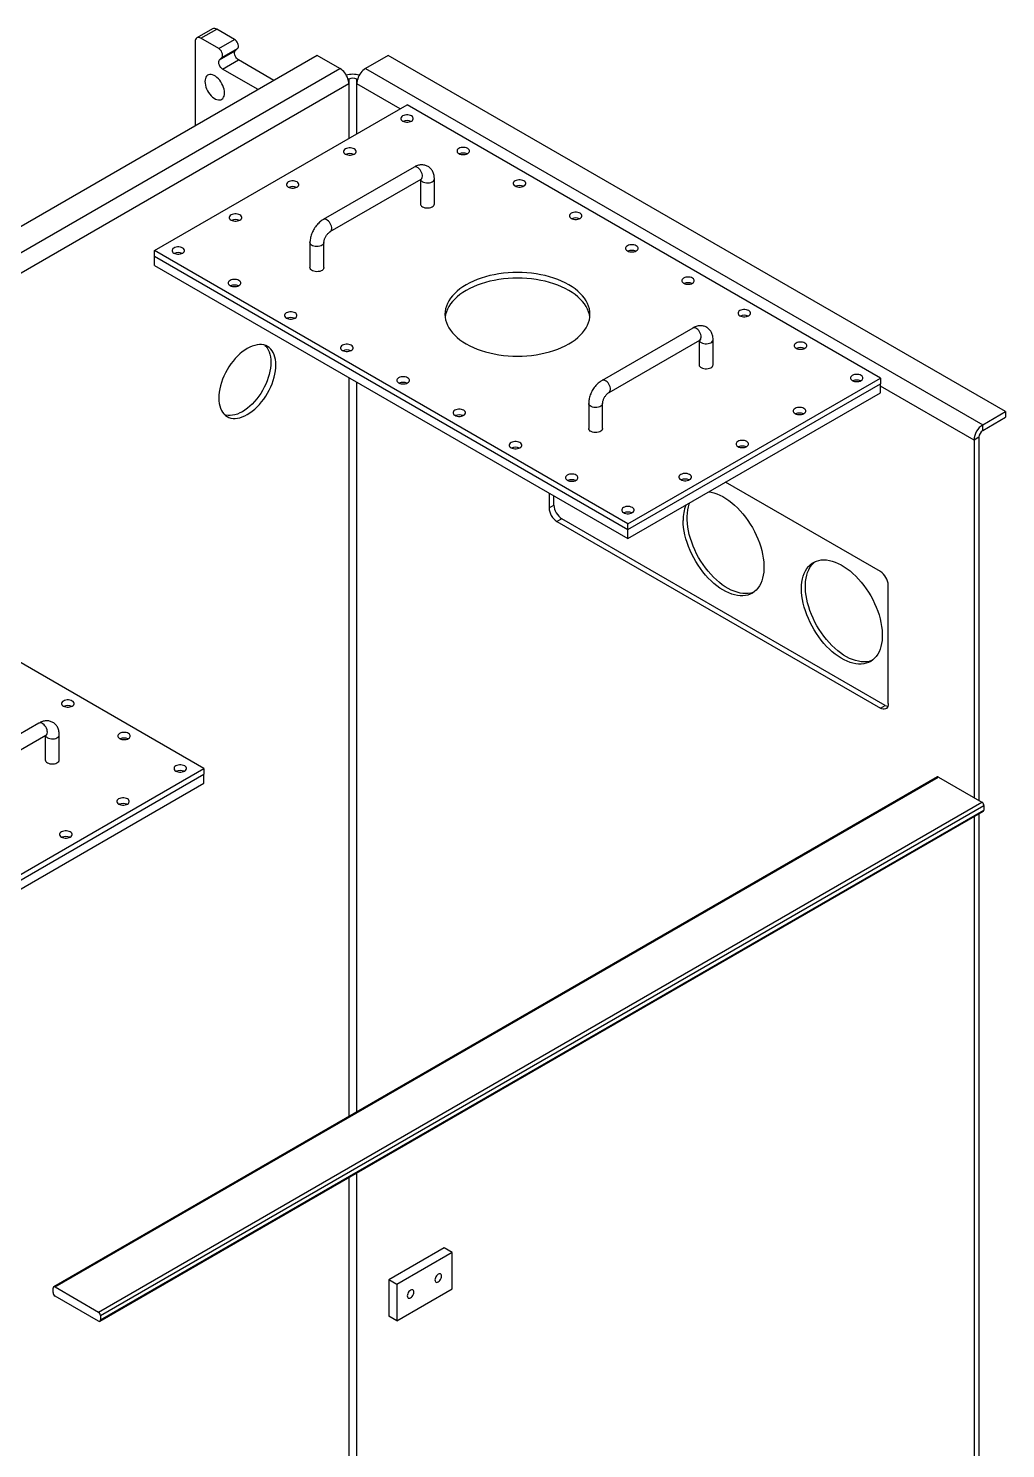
# Model space of a CAD drawing. Header units: inches. Extents: x 0.1 to 16.9, y 0.1 to 10.9.
# Drawn here: x 13.16 to 14.529, y 7.198 to 9.188 of the extents above; entities that cross this region are included whole.
import ezdxf

# ---------------------------------------------------------------- set-up
doc = ezdxf.new("R2010")
doc.units = ezdxf.units.IN
doc.header["$MEASUREMENT"] = 0

msp = doc.modelspace()

# ---------------------------------------------------------------- linework, layer by layer
at = {"color": 7, "linetype": 'Continuous', "lineweight": 25}
for p, q in [((13.41819, 9.18733), (13.39609, 9.17458)), ((13.40195, 9.174), (13.42405, 9.18675)), ((13.42681, 9.15965), (13.40195, 9.174)), ((13.4489, 9.1724), (13.42405, 9.18675)), ((13.42681, 9.15965), (13.4489, 9.1724)), ((13.39366, 9.16921), (13.39366, 9.05122)), ((13.42791, 9.1437), (13.45001, 9.15646)), ((13.43123, 9.14689), (13.45332, 9.15965)), ((13.45001, 9.15646), (13.45332, 9.15965)), ((13.56491, 9.15008), (12.21975, 8.37353)), ((13.42791, 9.1437), (13.43123, 9.14689)), ((13.43233, 9.13094), (13.45443, 9.1437)), ((13.50415, 9.115), (13.45443, 9.1437)), ((13.59668, 9.13174), (13.56491, 9.15008)), ((13.66435, 9.15008), (13.63259, 9.13174)), ((14.5289, 8.65098), (13.66435, 9.15008)), ((12.25152, 8.3552), (13.59668, 9.13174)), ((13.48205, 9.10224), (13.43233, 9.13094)), ((13.60911, 9.11659), (13.60781, 9.11734)), ((13.60911, 9.11659), (13.60911, 9.11021)), ((13.62016, 9.11659), (13.62145, 9.11734)), ((13.62016, 9.11021), (13.62016, 9.11659)), ((13.63259, 9.13174), (14.49714, 8.63265)), ((13.60911, 9.11021), (12.26395, 8.33367)), ((13.60911, 9.11021), (13.60911, 9.03368)), ((13.68092, 9.07513), (13.62016, 9.11021)), ((13.62016, 9.04006), (13.62016, 9.11021)), ((13.33704, 8.87662), (13.69059, 9.08072)), ((14.3535, 8.69803), (13.69059, 9.08072)), ((13.70038, 8.99349), (13.57332, 8.92014)), ((13.58309, 8.90322), (13.71015, 8.97657)), ((13.70931, 8.97609), (13.70931, 8.94197)), ((13.72884, 8.94197), (13.72884, 8.97706)), ((13.99995, 8.49393), (13.33704, 8.87662)), ((13.33704, 8.86864), (13.33704, 8.87662)), ((13.55463, 8.88776), (13.55463, 8.85268)), ((13.57416, 8.85268), (13.57416, 8.88776)), ((13.33704, 8.85588), (13.33704, 8.86864)), ((13.33704, 8.86864), (13.99995, 8.48595)), ((13.33704, 8.85588), (13.99995, 8.47319)), ((14.09074, 8.76814), (13.96368, 8.69479)), ((13.97345, 8.67788), (14.10051, 8.75122)), ((14.09967, 8.75074), (14.09967, 8.71662)), ((14.1192, 8.71662), (14.1192, 8.75171)), ((13.60911, 8.69882), (13.60911, 7.66361)), ((13.99995, 8.49393), (14.3535, 8.69803)), ((14.3535, 8.69803), (14.3535, 8.69005)), ((13.62016, 7.66999), (13.62016, 8.69244)), ((13.99995, 8.48595), (14.3535, 8.69005)), ((13.99995, 8.47319), (14.3535, 8.6773)), ((14.3535, 8.6773), (14.3535, 8.69005)), ((14.48471, 8.61112), (14.3535, 8.68686)), ((13.94499, 8.66241), (13.94499, 8.62733)), ((13.96452, 8.62733), (13.96452, 8.66241)), ((14.49714, 8.63265), (14.5289, 8.65098)), ((14.49714, 8.62467), (14.5289, 8.64301)), ((14.5289, 8.65098), (14.5289, 8.64301)), ((14.49161, 8.6151), (14.48471, 8.61112)), ((14.49161, 8.6151), (14.49161, 8.10637)), ((14.49714, 8.62467), (14.49714, 8.63265)), ((14.48471, 8.61112), (14.48471, 8.11036)), ((13.88947, 8.53697), (13.88947, 8.51617)), ((14.3535, 8.42691), (14.13664, 8.5521)), ((13.40609, 8.1511), (12.74318, 8.53379)), ((13.88947, 8.51617), (13.89637, 8.52016)), ((13.89637, 8.52016), (13.89637, 8.53299)), ((13.90742, 8.50102), (13.90051, 8.49703)), ((13.90051, 8.49703), (14.3535, 8.23553)), ((14.36041, 8.23951), (13.90742, 8.50102)), ((13.99995, 8.48595), (13.99995, 8.49393)), ((13.99995, 8.47319), (13.99995, 8.48595)), ((14.36455, 8.24191), (14.36455, 8.40777)), ((14.3535, 8.23553), (14.36041, 8.23951)), ((13.17506, 8.21459), (13.048, 8.14125)), ((13.05776, 8.12433), (13.18482, 8.19768)), ((13.18398, 8.1972), (13.18398, 8.16308)), ((13.20351, 8.16308), (13.20351, 8.19816)), ((13.05254, 7.947), (13.40609, 8.1511)), ((13.05254, 7.93902), (13.40609, 8.14312)), ((14.43303, 8.13925), (13.1956, 7.4249)), ((13.19755, 7.4247), (14.43499, 8.13906)), ((13.40609, 8.1511), (13.40609, 8.14312)), ((13.40609, 8.13037), (13.40609, 8.14312)), ((14.43499, 8.13906), (14.49575, 8.10398)), ((13.05254, 7.92626), (13.40609, 8.13037)), ((13.25832, 7.38962), (14.49575, 8.10398)), ((13.26108, 7.38484), (14.49852, 8.0992)), ((14.49852, 8.0992), (14.49852, 8.09282)), ((13.26027, 7.37667), (14.49771, 8.09103)), ((13.26108, 7.37846), (14.49852, 8.09282)), ((14.48471, 8.08352), (14.48471, 6.61455)), ((14.49161, 8.08751), (14.49161, 6.61854)), ((13.62016, 6.93808), (13.62016, 7.58443)), ((13.60911, 7.57805), (13.60911, 6.93808)), ((13.74256, 7.47933), (13.66522, 7.43469)), ((13.75361, 7.47296), (13.67627, 7.42831)), ((13.75361, 7.47296), (13.74256, 7.47933)), ((13.75361, 7.42192), (13.75361, 7.47296)), ((13.19479, 7.41673), (13.19479, 7.42311)), ((13.19755, 7.4247), (13.25832, 7.38962)), ((13.67627, 7.42831), (13.66522, 7.43469)), ((13.66522, 7.43469), (13.66522, 7.38365)), ((13.67627, 7.42831), (13.67627, 7.37727)), ((13.67627, 7.37727), (13.75361, 7.42192)), ((13.25832, 7.37687), (13.19755, 7.41195)), ((13.26108, 7.38484), (13.26108, 7.37846)), ((13.67627, 7.37727), (13.66522, 7.38365))]:
    msp.add_line(p, q, dxfattribs=at)
at = {"color": 7, "linetype": 'Continuous', "lineweight": 25, "flags": 128}
for points in [[(13.40195, 9.174), (13.40033, 9.17475), (13.39878, 9.1751), (13.39734, 9.17504), (13.39609, 9.17458), (13.39506, 9.17372), (13.39429, 9.17251), (13.39382, 9.17099), (13.39366, 9.16921)], [(13.45332, 9.15965), (13.454, 9.16061), (13.45437, 9.16191), (13.4544, 9.16345), (13.45411, 9.16515), (13.45351, 9.1669), (13.45262, 9.1686), (13.45151, 9.17014), (13.45025, 9.17143), (13.4489, 9.1724)], [(13.43123, 9.14689), (13.4319, 9.14786), (13.43227, 9.14915), (13.43231, 9.1507), (13.43201, 9.15239), (13.43141, 9.15414), (13.43052, 9.15584), (13.42942, 9.15738), (13.42815, 9.15868), (13.42681, 9.15965)], [(13.45443, 9.1437), (13.45308, 9.14467), (13.45182, 9.14596), (13.45071, 9.1475), (13.44983, 9.1492), (13.44922, 9.15095), (13.44893, 9.15265), (13.44897, 9.15419), (13.44934, 9.15549), (13.45001, 9.15646)], [(13.43233, 9.13094), (13.43099, 9.13191), (13.42972, 9.1332), (13.42861, 9.13475), (13.42773, 9.13644), (13.42713, 9.13819), (13.42683, 9.13989), (13.42687, 9.14144), (13.42724, 9.14273), (13.42791, 9.1437)], [(13.43509, 9.09745), (13.43494, 9.09992), (13.43448, 9.10251), (13.43373, 9.10516), (13.43269, 9.10782), (13.43141, 9.11043), (13.42989, 9.11292), (13.42819, 9.11525), (13.42633, 9.11736), (13.42436, 9.1192), (13.42232, 9.12073), (13.42025, 9.12192), (13.41821, 9.12275), (13.41624, 9.12318), (13.41438, 9.12322), (13.41267, 9.12286), (13.41116, 9.12212), (13.40987, 9.12099), (13.40884, 9.11953), (13.40809, 9.11774), (13.40763, 9.11568), (13.40747, 9.1134), (13.40763, 9.11093), (13.40809, 9.10834), (13.40884, 9.10569), (13.40987, 9.10303), (13.41116, 9.10042), (13.41267, 9.09793), (13.41438, 9.0956), (13.41624, 9.09349), (13.41821, 9.09165), (13.42025, 9.09012), (13.42232, 9.08892), (13.42436, 9.0881), (13.42633, 9.08766), (13.42819, 9.08763), (13.42989, 9.08798), (13.43141, 9.08873), (13.43269, 9.08985), (13.43373, 9.09132), (13.43448, 9.0931), (13.43494, 9.09516), (13.43509, 9.09745)], [(13.68438, 9.058), (13.68592, 9.05729), (13.68769, 9.0568), (13.68961, 9.05654), (13.69158, 9.05654), (13.69349, 9.0568), (13.69527, 9.05729), (13.69681, 9.058), (13.69803, 9.05888), (13.69889, 9.05991), (13.69933, 9.06102), (13.69933, 9.06215), (13.69889, 9.06326), (13.69803, 9.06428), (13.69681, 9.06517), (13.69527, 9.06588), (13.69349, 9.06637), (13.69158, 9.06663), (13.68961, 9.06663), (13.68769, 9.06637), (13.68592, 9.06588), (13.68438, 9.06517), (13.68315, 9.06428), (13.6823, 9.06326), (13.68186, 9.06215), (13.68186, 9.06102), (13.6823, 9.05991), (13.68315, 9.05888), (13.68438, 9.058)], [(13.60427, 9.01175), (13.60581, 9.01105), (13.60759, 9.01055), (13.60951, 9.0103), (13.61147, 9.0103), (13.61339, 9.01055), (13.61517, 9.01105), (13.6167, 9.01175), (13.61793, 9.01264), (13.61879, 9.01367), (13.61922, 9.01477), (13.61922, 9.01591), (13.61879, 9.01702), (13.61793, 9.01804), (13.6167, 9.01893), (13.61517, 9.01964), (13.61339, 9.02013), (13.61147, 9.02038), (13.60951, 9.02038), (13.60759, 9.02013), (13.60581, 9.01964), (13.60427, 9.01893), (13.60305, 9.01804), (13.60219, 9.01702), (13.60176, 9.01591), (13.60176, 9.01477), (13.60219, 9.01367), (13.60305, 9.01264), (13.60427, 9.01175)], [(13.7631, 9.01255), (13.76464, 9.01184), (13.76641, 9.01135), (13.76833, 9.0111), (13.7703, 9.0111), (13.77222, 9.01135), (13.77399, 9.01184), (13.77553, 9.01255), (13.77675, 9.01344), (13.77761, 9.01446), (13.77805, 9.01557), (13.77805, 9.01671), (13.77761, 9.01782), (13.77675, 9.01884), (13.77553, 9.01973), (13.77399, 9.02044), (13.77222, 9.02093), (13.7703, 9.02118), (13.76833, 9.02118), (13.76641, 9.02093), (13.76464, 9.02044), (13.7631, 9.01973), (13.76187, 9.01884), (13.76102, 9.01782), (13.76058, 9.01671), (13.76058, 9.01557), (13.76102, 9.01446), (13.76187, 9.01344), (13.7631, 9.01255)], [(13.71015, 8.97657), (13.71053, 8.97683), (13.71137, 8.97777), (13.71192, 8.97906), (13.71216, 8.98062), (13.71208, 8.98239), (13.71168, 8.98428), (13.71098, 8.98621), (13.71001, 8.98808), (13.70882, 8.98981), (13.70747, 8.99132), (13.70601, 8.99253), (13.70452, 8.99339), (13.70306, 8.99386), (13.7017, 8.99392), (13.70052, 8.99356), (13.70038, 8.99349)], [(13.52417, 8.96551), (13.52571, 8.9648), (13.52748, 8.96431), (13.5294, 8.96406), (13.53137, 8.96406), (13.53329, 8.96431), (13.53506, 8.9648), (13.5366, 8.96551), (13.53783, 8.9664), (13.53868, 8.96742), (13.53912, 8.96853), (13.53912, 8.96967), (13.53868, 8.97078), (13.53783, 8.9718), (13.5366, 8.97269), (13.53506, 8.9734), (13.53329, 8.97389), (13.53137, 8.97414), (13.5294, 8.97414), (13.52748, 8.97389), (13.52571, 8.9734), (13.52417, 8.97269), (13.52295, 8.9718), (13.52209, 8.97078), (13.52165, 8.96967), (13.52165, 8.96853), (13.52209, 8.96742), (13.52295, 8.9664), (13.52417, 8.96551)], [(13.71217, 8.97307), (13.71382, 8.97231), (13.71571, 8.97176), (13.71776, 8.97147), (13.71987, 8.97144), (13.72194, 8.97167), (13.72388, 8.97215), (13.7256, 8.97286), (13.72701, 8.97377), (13.72805, 8.97483), (13.72867, 8.97599), (13.72884, 8.97706)], [(13.84182, 8.96711), (13.84336, 8.9664), (13.84513, 8.96591), (13.84705, 8.96565), (13.84902, 8.96565), (13.85094, 8.96591), (13.85271, 8.9664), (13.85425, 8.96711), (13.85548, 8.968), (13.85633, 8.96902), (13.85677, 8.97013), (13.85677, 8.97126), (13.85633, 8.97237), (13.85548, 8.97339), (13.85425, 8.97428), (13.85271, 8.97499), (13.85094, 8.97548), (13.84902, 8.97574), (13.84705, 8.97574), (13.84513, 8.97548), (13.84336, 8.97499), (13.84182, 8.97428), (13.84059, 8.97339), (13.83974, 8.97237), (13.8393, 8.97126), (13.8393, 8.97013), (13.83974, 8.96902), (13.84059, 8.968), (13.84182, 8.96711)], [(13.71217, 8.93798), (13.71382, 8.93722), (13.71571, 8.93668), (13.71776, 8.93638), (13.71987, 8.93635), (13.72194, 8.93658), (13.72388, 8.93706), (13.7256, 8.93777), (13.72701, 8.93868), (13.72805, 8.93974), (13.72867, 8.94091), (13.72884, 8.94197)], [(13.44407, 8.91927), (13.44561, 8.91856), (13.44738, 8.91807), (13.4493, 8.91782), (13.45127, 8.91782), (13.45319, 8.91807), (13.45496, 8.91856), (13.4565, 8.91927), (13.45773, 8.92016), (13.45858, 8.92118), (13.45902, 8.92229), (13.45902, 8.92343), (13.45858, 8.92453), (13.45773, 8.92556), (13.4565, 8.92645), (13.45496, 8.92715), (13.45319, 8.92765), (13.45127, 8.9279), (13.4493, 8.9279), (13.44738, 8.92765), (13.44561, 8.92715), (13.44407, 8.92645), (13.44284, 8.92556), (13.44199, 8.92453), (13.44155, 8.92343), (13.44155, 8.92229), (13.44199, 8.92118), (13.44284, 8.92016), (13.44407, 8.91927)], [(13.58309, 8.90323), (13.58347, 8.90348), (13.58431, 8.90442), (13.58486, 8.90571), (13.5851, 8.90727), (13.58502, 8.90904), (13.58462, 8.91093), (13.58392, 8.91286), (13.58296, 8.91473), (13.58177, 8.91646), (13.58041, 8.91797), (13.57895, 8.91918), (13.57746, 8.92004), (13.576, 8.92051), (13.57465, 8.92057), (13.57346, 8.92021), (13.57332, 8.92014)], [(13.92054, 8.92166), (13.92208, 8.92095), (13.92385, 8.92046), (13.92577, 8.92021), (13.92774, 8.92021), (13.92966, 8.92046), (13.93143, 8.92095), (13.93297, 8.92166), (13.9342, 8.92255), (13.93505, 8.92357), (13.93549, 8.92468), (13.93549, 8.92582), (13.93505, 8.92693), (13.9342, 8.92795), (13.93297, 8.92884), (13.93143, 8.92955), (13.92966, 8.93004), (13.92774, 8.93029), (13.92577, 8.93029), (13.92385, 8.93004), (13.92208, 8.92955), (13.92054, 8.92884), (13.91931, 8.92795), (13.91846, 8.92693), (13.91802, 8.92582), (13.91802, 8.92468), (13.91846, 8.92357), (13.91931, 8.92255), (13.92054, 8.92166)], [(13.36397, 8.87303), (13.36551, 8.87232), (13.36728, 8.87183), (13.3692, 8.87157), (13.37117, 8.87157), (13.37309, 8.87183), (13.37486, 8.87232), (13.3764, 8.87303), (13.37763, 8.87392), (13.37848, 8.87494), (13.37892, 8.87605), (13.37892, 8.87718), (13.37848, 8.87829), (13.37763, 8.87932), (13.3764, 8.8802), (13.37486, 8.88091), (13.37309, 8.88141), (13.37117, 8.88166), (13.3692, 8.88166), (13.36728, 8.88141), (13.36551, 8.88091), (13.36397, 8.8802), (13.36274, 8.87932), (13.36189, 8.87829), (13.36145, 8.87718), (13.36145, 8.87605), (13.36189, 8.87494), (13.36274, 8.87392), (13.36397, 8.87303)], [(13.57416, 8.88776), (13.57413, 8.8873), (13.57373, 8.88611), (13.5729, 8.88499), (13.57166, 8.884), (13.57009, 8.88318), (13.56825, 8.88258), (13.56624, 8.88222), (13.56413, 8.88213), (13.56204, 8.88229), (13.56006, 8.88271), (13.55828, 8.88337), (13.55678, 8.88423), (13.55565, 8.88526), (13.55492, 8.8864), (13.55463, 8.88761), (13.55463, 8.88776)], [(13.99926, 8.87622), (14.0008, 8.87551), (14.00257, 8.87502), (14.00449, 8.87476), (14.00646, 8.87476), (14.00838, 8.87502), (14.01015, 8.87551), (14.01169, 8.87622), (14.01292, 8.87711), (14.01377, 8.87813), (14.01421, 8.87924), (14.01421, 8.88037), (14.01377, 8.88148), (14.01292, 8.88251), (14.01169, 8.88339), (14.01015, 8.8841), (14.00838, 8.88459), (14.00646, 8.88485), (14.00449, 8.88485), (14.00257, 8.88459), (14.0008, 8.8841), (13.99926, 8.88339), (13.99803, 8.88251), (13.99718, 8.88148), (13.99674, 8.88037), (13.99674, 8.87924), (13.99718, 8.87813), (13.99803, 8.87711), (13.99926, 8.87622)], [(13.44269, 8.82758), (13.44423, 8.82688), (13.446, 8.82638), (13.44792, 8.82613), (13.44989, 8.82613), (13.45181, 8.82638), (13.45358, 8.82688), (13.45512, 8.82758), (13.45635, 8.82847), (13.4572, 8.8295), (13.45764, 8.8306), (13.45764, 8.83174), (13.4572, 8.83285), (13.45635, 8.83387), (13.45512, 8.83476), (13.45358, 8.83547), (13.45181, 8.83596), (13.44989, 8.83621), (13.44792, 8.83621), (13.446, 8.83596), (13.44423, 8.83547), (13.44269, 8.83476), (13.44146, 8.83387), (13.44061, 8.83285), (13.44017, 8.83174), (13.44017, 8.8306), (13.44061, 8.8295), (13.44146, 8.82847), (13.44269, 8.82758)], [(13.57416, 8.85268), (13.57413, 8.85222), (13.57373, 8.85102), (13.5729, 8.8499), (13.57166, 8.84891), (13.57009, 8.8481), (13.56825, 8.8475), (13.56624, 8.84714), (13.56413, 8.84704), (13.56204, 8.8472), (13.56006, 8.84762), (13.55828, 8.84828), (13.55678, 8.84914), (13.55565, 8.85017), (13.55492, 8.85131), (13.55463, 8.85252), (13.55463, 8.85268)], [(13.77346, 8.74586), (13.77831, 8.74324), (13.78344, 8.74081), (13.78885, 8.73857), (13.79449, 8.73655), (13.80035, 8.73474), (13.8064, 8.73315), (13.81263, 8.7318), (13.81898, 8.73069), (13.82546, 8.72982), (13.83201, 8.72919), (13.83863, 8.72882), (13.84527, 8.72869), (13.85191, 8.72882), (13.85853, 8.72919), (13.86509, 8.72982), (13.87156, 8.73069), (13.87792, 8.7318), (13.88414, 8.73315), (13.89019, 8.73474), (13.89605, 8.73655), (13.9017, 8.73857), (13.9071, 8.74081), (13.91224, 8.74324), (13.91709, 8.74586), (13.92163, 8.74866), (13.92585, 8.75163), (13.92972, 8.75475), (13.93323, 8.75801), (13.93636, 8.76139), (13.9391, 8.76489), (13.94144, 8.76848), (13.94337, 8.77215), (13.94488, 8.77588), (13.94596, 8.77967), (13.94662, 8.78349), (13.94683, 8.78732), (13.94662, 8.79116), (13.94596, 8.79497), (13.94488, 8.79876), (13.94337, 8.8025), (13.94144, 8.80617), (13.9391, 8.80976), (13.93636, 8.81325), (13.93323, 8.81664), (13.92972, 8.8199), (13.92585, 8.82301), (13.92163, 8.82598), (13.91709, 8.82878), (13.91224, 8.8314), (13.9071, 8.83384), (13.9017, 8.83607), (13.89605, 8.8381), (13.89019, 8.83991), (13.88414, 8.84149), (13.87792, 8.84284), (13.87156, 8.84396), (13.86509, 8.84483), (13.85853, 8.84545), (13.85191, 8.84583), (13.84527, 8.84595), (13.83863, 8.84583), (13.83201, 8.84545), (13.82546, 8.84483), (13.81898, 8.84396), (13.81263, 8.84284), (13.8064, 8.84149), (13.80035, 8.83991), (13.79449, 8.8381), (13.78885, 8.83607), (13.78344, 8.83384), (13.77831, 8.8314), (13.77346, 8.82878), (13.76891, 8.82598), (13.7647, 8.82301), (13.76083, 8.8199), (13.75732, 8.81664), (13.75418, 8.81325), (13.75144, 8.80976), (13.7491, 8.80617), (13.74717, 8.8025), (13.74566, 8.79876), (13.74458, 8.79497), (13.74393, 8.79116), (13.74371, 8.78732), (13.74393, 8.78349), (13.74458, 8.77967), (13.74566, 8.77588), (13.74717, 8.77215), (13.7491, 8.76848), (13.75144, 8.76489), (13.75418, 8.76139), (13.75732, 8.75801), (13.76083, 8.75475), (13.7647, 8.75163), (13.76891, 8.74866), (13.77346, 8.74586)], [(13.9466, 8.78334), (13.94596, 8.787), (13.94488, 8.79079), (13.94337, 8.79452), (13.94144, 8.79819), (13.9391, 8.80179), (13.93636, 8.80528), (13.93323, 8.80866), (13.92972, 8.81192), (13.92585, 8.81504), (13.92163, 8.81801), (13.91709, 8.82081), (13.91224, 8.82343), (13.9071, 8.82586), (13.9017, 8.8281), (13.89605, 8.83012), (13.89019, 8.83193), (13.88414, 8.83352), (13.87792, 8.83487), (13.87156, 8.83598), (13.86509, 8.83685), (13.85853, 8.83748), (13.85191, 8.83785), (13.84527, 8.83798), (13.83863, 8.83785), (13.83201, 8.83748), (13.82546, 8.83685), (13.81898, 8.83598), (13.81263, 8.83487), (13.8064, 8.83352), (13.80035, 8.83193), (13.79449, 8.83012), (13.78885, 8.8281), (13.78344, 8.82586), (13.77831, 8.82343), (13.77346, 8.82081), (13.76891, 8.81801), (13.7647, 8.81504), (13.76083, 8.81192), (13.75732, 8.80866), (13.75418, 8.80528), (13.75144, 8.80179), (13.7491, 8.79819), (13.74717, 8.79452), (13.74566, 8.79079), (13.74458, 8.787), (13.74394, 8.78334)], [(14.07798, 8.83077), (14.07952, 8.83007), (14.08129, 8.82957), (14.08321, 8.82932), (14.08518, 8.82932), (14.0871, 8.82957), (14.08887, 8.83007), (14.09041, 8.83077), (14.09164, 8.83166), (14.09249, 8.83269), (14.09293, 8.83379), (14.09293, 8.83493), (14.09249, 8.83604), (14.09164, 8.83706), (14.09041, 8.83795), (14.08887, 8.83866), (14.0871, 8.83915), (14.08518, 8.8394), (14.08321, 8.8394), (14.08129, 8.83915), (14.07952, 8.83866), (14.07798, 8.83795), (14.07675, 8.83706), (14.0759, 8.83604), (14.07546, 8.83493), (14.07546, 8.83379), (14.0759, 8.83269), (14.07675, 8.83166), (14.07798, 8.83077)], [(13.52141, 8.78214), (13.52295, 8.78143), (13.52472, 8.78094), (13.52664, 8.78069), (13.52861, 8.78069), (13.53053, 8.78094), (13.5323, 8.78143), (13.53384, 8.78214), (13.53507, 8.78303), (13.53592, 8.78405), (13.53636, 8.78516), (13.53636, 8.7863), (13.53592, 8.7874), (13.53507, 8.78843), (13.53384, 8.78932), (13.5323, 8.79002), (13.53053, 8.79052), (13.52861, 8.79077), (13.52664, 8.79077), (13.52472, 8.79052), (13.52295, 8.79002), (13.52141, 8.78932), (13.52018, 8.78843), (13.51933, 8.7874), (13.51889, 8.7863), (13.51889, 8.78516), (13.51933, 8.78405), (13.52018, 8.78303), (13.52141, 8.78214)], [(14.1567, 8.78533), (14.15824, 8.78462), (14.16001, 8.78413), (14.16193, 8.78387), (14.1639, 8.78387), (14.16582, 8.78413), (14.16759, 8.78462), (14.16913, 8.78533), (14.17036, 8.78622), (14.17121, 8.78724), (14.17165, 8.78835), (14.17165, 8.78948), (14.17121, 8.79059), (14.17036, 8.79162), (14.16913, 8.7925), (14.16759, 8.79321), (14.16582, 8.79371), (14.1639, 8.79396), (14.16193, 8.79396), (14.16001, 8.79371), (14.15824, 8.79321), (14.1567, 8.7925), (14.15547, 8.79162), (14.15462, 8.79059), (14.15418, 8.78948), (14.15418, 8.78835), (14.15462, 8.78724), (14.15547, 8.78622), (14.1567, 8.78533)], [(14.10051, 8.75122), (14.10089, 8.75148), (14.10172, 8.75243), (14.10228, 8.75371), (14.10252, 8.75527), (14.10244, 8.75704), (14.10204, 8.75893), (14.10134, 8.76086), (14.10037, 8.76273), (14.09918, 8.76446), (14.09783, 8.76597), (14.09637, 8.76718), (14.09488, 8.76804), (14.09342, 8.76851), (14.09206, 8.76857), (14.09087, 8.76821), (14.09074, 8.76814)], [(13.42681, 8.67006), (13.42696, 8.66612), (13.42742, 8.66238), (13.42817, 8.65888), (13.42922, 8.65564), (13.43056, 8.65268), (13.43217, 8.65003), (13.43405, 8.64772), (13.43618, 8.64574), (13.43854, 8.64413), (13.44111, 8.64289), (13.44389, 8.64204), (13.44683, 8.64157), (13.44993, 8.64149), (13.45316, 8.64181), (13.45649, 8.64252), (13.4599, 8.64362), (13.46337, 8.64509), (13.46686, 8.64693), (13.47035, 8.64912), (13.47381, 8.65165), (13.47722, 8.65449), (13.48056, 8.65763), (13.48378, 8.66104), (13.48688, 8.66469), (13.48983, 8.66856), (13.4926, 8.67262), (13.49518, 8.67683), (13.49754, 8.68117), (13.49967, 8.68559), (13.50154, 8.69008), (13.50316, 8.69459), (13.50449, 8.69909), (13.50554, 8.70355), (13.5063, 8.70792), (13.50676, 8.71218), (13.50691, 8.7163), (13.50676, 8.72025), (13.5063, 8.72398), (13.50554, 8.72749), (13.50449, 8.73073), (13.50316, 8.73368), (13.50154, 8.73633), (13.49967, 8.73865), (13.49754, 8.74062), (13.49518, 8.74223), (13.4926, 8.74347), (13.48983, 8.74433), (13.48688, 8.7448), (13.48378, 8.74487), (13.48056, 8.74455), (13.47722, 8.74384), (13.47381, 8.74274), (13.47035, 8.74127), (13.46686, 8.73943), (13.46337, 8.73724), (13.4599, 8.73471), (13.45649, 8.73187), (13.45316, 8.72873), (13.44993, 8.72533), (13.44683, 8.72168), (13.44389, 8.71781), (13.44111, 8.71375), (13.43854, 8.70954), (13.43618, 8.7052), (13.43405, 8.70077), (13.43217, 8.69628), (13.43056, 8.69177), (13.42922, 8.68727), (13.42817, 8.68282), (13.42742, 8.67844), (13.42696, 8.67418), (13.42681, 8.67006)], [(13.49151, 8.74386), (13.49276, 8.74264), (13.49464, 8.74032), (13.49625, 8.73767), (13.49759, 8.73471), (13.49864, 8.73147), (13.4994, 8.72797), (13.49985, 8.72423), (13.5, 8.72029), (13.49985, 8.71617), (13.4994, 8.71191), (13.49864, 8.70753), (13.49759, 8.70308), (13.49625, 8.69858), (13.49464, 8.69407), (13.49276, 8.68958), (13.49063, 8.68515), (13.48827, 8.68081), (13.4857, 8.6766), (13.48293, 8.67255), (13.47998, 8.66868), (13.47688, 8.66502), (13.47365, 8.66162), (13.47032, 8.65848), (13.46691, 8.65564), (13.46344, 8.65311), (13.45995, 8.65092), (13.45646, 8.64908), (13.453, 8.64761), (13.44959, 8.64651), (13.44626, 8.6458), (13.44303, 8.64548), (13.43993, 8.64556), (13.43698, 8.64602), (13.4353, 8.64649)], [(13.60013, 8.7367), (13.60167, 8.73599), (13.60344, 8.73549), (13.60536, 8.73524), (13.60733, 8.73524), (13.60925, 8.73549), (13.61102, 8.73599), (13.61256, 8.7367), (13.61379, 8.73758), (13.61464, 8.73861), (13.61508, 8.73971), (13.61508, 8.74085), (13.61464, 8.74196), (13.61379, 8.74298), (13.61256, 8.74387), (13.61102, 8.74458), (13.60925, 8.74507), (13.60733, 8.74532), (13.60536, 8.74532), (13.60344, 8.74507), (13.60167, 8.74458), (13.60013, 8.74387), (13.5989, 8.74298), (13.59805, 8.74196), (13.59761, 8.74085), (13.59761, 8.73971), (13.59805, 8.73861), (13.5989, 8.73758), (13.60013, 8.7367)], [(14.10253, 8.74772), (14.10417, 8.74696), (14.10607, 8.74642), (14.10811, 8.74612), (14.11023, 8.74609), (14.1123, 8.74632), (14.11424, 8.7468), (14.11595, 8.74751), (14.11736, 8.74842), (14.1184, 8.74948), (14.11902, 8.75064), (14.1192, 8.75171)], [(14.23542, 8.73988), (14.23696, 8.73918), (14.23873, 8.73868), (14.24065, 8.73843), (14.24262, 8.73843), (14.24454, 8.73868), (14.24631, 8.73918), (14.24785, 8.73988), (14.24908, 8.74077), (14.24993, 8.7418), (14.25037, 8.7429), (14.25037, 8.74404), (14.24993, 8.74515), (14.24908, 8.74617), (14.24785, 8.74706), (14.24631, 8.74777), (14.24454, 8.74826), (14.24262, 8.74851), (14.24065, 8.74851), (14.23873, 8.74826), (14.23696, 8.74777), (14.23542, 8.74706), (14.2342, 8.74617), (14.23334, 8.74515), (14.2329, 8.74404), (14.2329, 8.7429), (14.23334, 8.7418), (14.2342, 8.74077), (14.23542, 8.73988)], [(14.10253, 8.71263), (14.10417, 8.71187), (14.10607, 8.71133), (14.10811, 8.71104), (14.11023, 8.711), (14.1123, 8.71123), (14.11424, 8.71171), (14.11595, 8.71243), (14.11736, 8.71333), (14.1184, 8.71439), (14.11902, 8.71556), (14.1192, 8.71662)], [(13.67885, 8.69125), (13.68039, 8.69054), (13.68216, 8.69005), (13.68408, 8.6898), (13.68605, 8.6898), (13.68797, 8.69005), (13.68974, 8.69054), (13.69128, 8.69125), (13.69251, 8.69214), (13.69336, 8.69316), (13.6938, 8.69427), (13.6938, 8.69541), (13.69336, 8.69651), (13.69251, 8.69754), (13.69128, 8.69843), (13.68974, 8.69913), (13.68797, 8.69963), (13.68605, 8.69988), (13.68408, 8.69988), (13.68216, 8.69963), (13.68039, 8.69913), (13.67885, 8.69843), (13.67763, 8.69754), (13.67677, 8.69651), (13.67633, 8.69541), (13.67633, 8.69427), (13.67677, 8.69316), (13.67763, 8.69214), (13.67885, 8.69125)], [(13.97345, 8.67788), (13.97383, 8.67813), (13.97467, 8.67908), (13.97522, 8.68036), (13.97546, 8.68192), (13.97538, 8.68369), (13.97498, 8.68558), (13.97428, 8.68751), (13.97331, 8.68938), (13.97212, 8.69111), (13.97077, 8.69262), (13.96931, 8.69383), (13.96782, 8.69469), (13.96636, 8.69516), (13.965, 8.69522), (13.96382, 8.69486), (13.96368, 8.69479)], [(14.31414, 8.69444), (14.31568, 8.69373), (14.31746, 8.69324), (14.31937, 8.69299), (14.32134, 8.69299), (14.32326, 8.69324), (14.32503, 8.69373), (14.32657, 8.69444), (14.3278, 8.69533), (14.32865, 8.69635), (14.32909, 8.69746), (14.32909, 8.6986), (14.32865, 8.6997), (14.3278, 8.70073), (14.32657, 8.70162), (14.32503, 8.70232), (14.32326, 8.70282), (14.32134, 8.70307), (14.31937, 8.70307), (14.31746, 8.70282), (14.31568, 8.70232), (14.31414, 8.70162), (14.31292, 8.70073), (14.31206, 8.6997), (14.31162, 8.6986), (14.31162, 8.69746), (14.31206, 8.69635), (14.31292, 8.69533), (14.31414, 8.69444)], [(13.96452, 8.66241), (13.96449, 8.66195), (13.96409, 8.66076), (13.96325, 8.65964), (13.96202, 8.65865), (13.96045, 8.65783), (13.95861, 8.65723), (13.95659, 8.65688), (13.95449, 8.65678), (13.9524, 8.65694), (13.95041, 8.65736), (13.94864, 8.65802), (13.94714, 8.65888), (13.946, 8.65991), (13.94528, 8.66105), (13.94499, 8.66226), (13.94499, 8.66242)], [(14.23404, 8.6482), (14.23558, 8.64749), (14.23735, 8.647), (14.23927, 8.64674), (14.24124, 8.64674), (14.24316, 8.647), (14.24493, 8.64749), (14.24647, 8.6482), (14.2477, 8.64909), (14.24855, 8.65011), (14.24899, 8.65122), (14.24899, 8.65235), (14.24855, 8.65346), (14.2477, 8.65449), (14.24647, 8.65537), (14.24493, 8.65608), (14.24316, 8.65657), (14.24124, 8.65683), (14.23927, 8.65683), (14.23735, 8.65657), (14.23558, 8.65608), (14.23404, 8.65537), (14.23281, 8.65449), (14.23196, 8.65346), (14.23152, 8.65235), (14.23152, 8.65122), (14.23196, 8.65011), (14.23281, 8.64909), (14.23404, 8.6482)], [(13.75757, 8.64581), (13.75911, 8.6451), (13.76089, 8.6446), (13.7628, 8.64435), (13.76477, 8.64435), (13.76669, 8.6446), (13.76846, 8.6451), (13.77, 8.64581), (13.77123, 8.64669), (13.77208, 8.64772), (13.77252, 8.64883), (13.77252, 8.64996), (13.77208, 8.65107), (13.77123, 8.65209), (13.77, 8.65298), (13.76846, 8.65369), (13.76669, 8.65418), (13.76477, 8.65444), (13.7628, 8.65444), (13.76089, 8.65418), (13.75911, 8.65369), (13.75757, 8.65298), (13.75635, 8.65209), (13.75549, 8.65107), (13.75505, 8.64996), (13.75505, 8.64883), (13.75549, 8.64772), (13.75635, 8.64669), (13.75757, 8.64581)], [(13.96452, 8.62733), (13.96449, 8.62687), (13.96409, 8.62567), (13.96325, 8.62455), (13.96202, 8.62356), (13.96045, 8.62275), (13.95861, 8.62215), (13.95659, 8.62179), (13.95449, 8.62169), (13.9524, 8.62186), (13.95041, 8.62228), (13.94864, 8.62293), (13.94714, 8.62379), (13.946, 8.62482), (13.94528, 8.62597), (13.94499, 8.62717), (13.94499, 8.62733)], [(13.83629, 8.60036), (13.83783, 8.59965), (13.83961, 8.59916), (13.84153, 8.59891), (13.84349, 8.59891), (13.84541, 8.59916), (13.84719, 8.59965), (13.84872, 8.60036), (13.84995, 8.60125), (13.8508, 8.60227), (13.85124, 8.60338), (13.85124, 8.60452), (13.8508, 8.60562), (13.84995, 8.60665), (13.84872, 8.60754), (13.84719, 8.60825), (13.84541, 8.60874), (13.84349, 8.60899), (13.84153, 8.60899), (13.83961, 8.60874), (13.83783, 8.60825), (13.83629, 8.60754), (13.83507, 8.60665), (13.83421, 8.60562), (13.83378, 8.60452), (13.83378, 8.60338), (13.83421, 8.60227), (13.83507, 8.60125), (13.83629, 8.60036)], [(14.15394, 8.60196), (14.15548, 8.60125), (14.15725, 8.60075), (14.15917, 8.6005), (14.16114, 8.6005), (14.16306, 8.60075), (14.16483, 8.60125), (14.16637, 8.60196), (14.1676, 8.60284), (14.16845, 8.60387), (14.16889, 8.60498), (14.16889, 8.60611), (14.16845, 8.60722), (14.1676, 8.60824), (14.16637, 8.60913), (14.16483, 8.60984), (14.16306, 8.61033), (14.16114, 8.61059), (14.15917, 8.61059), (14.15725, 8.61033), (14.15548, 8.60984), (14.15394, 8.60913), (14.15271, 8.60824), (14.15186, 8.60722), (14.15142, 8.60611), (14.15142, 8.60498), (14.15186, 8.60387), (14.15271, 8.60284), (14.15394, 8.60196)], [(13.91502, 8.55492), (13.91655, 8.55421), (13.91833, 8.55372), (13.92025, 8.55346), (13.92221, 8.55346), (13.92413, 8.55372), (13.92591, 8.55421), (13.92744, 8.55492), (13.92867, 8.55581), (13.92953, 8.55683), (13.92996, 8.55794), (13.92996, 8.55907), (13.92953, 8.56018), (13.92867, 8.5612), (13.92744, 8.56209), (13.92591, 8.5628), (13.92413, 8.56329), (13.92221, 8.56355), (13.92025, 8.56355), (13.91833, 8.56329), (13.91655, 8.5628), (13.91502, 8.56209), (13.91379, 8.5612), (13.91293, 8.56018), (13.9125, 8.55907), (13.9125, 8.55794), (13.91293, 8.55683), (13.91379, 8.55581), (13.91502, 8.55492)], [(14.07384, 8.55571), (14.07538, 8.55501), (14.07715, 8.55451), (14.07907, 8.55426), (14.08104, 8.55426), (14.08296, 8.55451), (14.08473, 8.55501), (14.08627, 8.55571), (14.08749, 8.5566), (14.08835, 8.55763), (14.08879, 8.55873), (14.08879, 8.55987), (14.08835, 8.56098), (14.08749, 8.562), (14.08627, 8.56289), (14.08473, 8.5636), (14.08296, 8.56409), (14.08104, 8.56434), (14.07907, 8.56434), (14.07715, 8.56409), (14.07538, 8.5636), (14.07384, 8.56289), (14.07261, 8.562), (14.07176, 8.56098), (14.07132, 8.55987), (14.07132, 8.55873), (14.07176, 8.55763), (14.07261, 8.5566), (14.07384, 8.55571)], [(14.11348, 8.53873), (14.11642, 8.53824), (14.12044, 8.53724), (14.12454, 8.53585), (14.12869, 8.53408), (14.13287, 8.53194), (14.13705, 8.52943), (14.14122, 8.52658), (14.14535, 8.5234), (14.14941, 8.5199), (14.15339, 8.51611), (14.15726, 8.51205), (14.16101, 8.50773), (14.16461, 8.50318), (14.16804, 8.49844), (14.17128, 8.49351), (14.17432, 8.48844), (14.17714, 8.48324), (14.17972, 8.47794), (14.18206, 8.47259), (14.18413, 8.46719), (14.18592, 8.46179), (14.18743, 8.45641), (14.18865, 8.45108), (14.18957, 8.44584), (14.19019, 8.4407), (14.1905, 8.43571), (14.1905, 8.43087), (14.19019, 8.42623), (14.18957, 8.42181), (14.18865, 8.41763), (14.18743, 8.41371), (14.18592, 8.41008), (14.18413, 8.40675), (14.18206, 8.40374), (14.17972, 8.40108), (14.17714, 8.39877), (14.17432, 8.39682), (14.17128, 8.39526), (14.16804, 8.39408), (14.16461, 8.39329), (14.16101, 8.3929), (14.15726, 8.39291), (14.15339, 8.39332), (14.14941, 8.39412), (14.14535, 8.39532), (14.14122, 8.3969), (14.13705, 8.39886), (14.13287, 8.40118), (14.12869, 8.40386), (14.12454, 8.40688), (14.12044, 8.41022), (14.11642, 8.41387), (14.11249, 8.4178), (14.10868, 8.42199), (14.105, 8.42643), (14.10148, 8.43108), (14.09814, 8.43592), (14.095, 8.44092), (14.09207, 8.44606), (14.08937, 8.45131), (14.08691, 8.45664), (14.0847, 8.46202), (14.08277, 8.46742), (14.08111, 8.47282), (14.07975, 8.47817), (14.07868, 8.48346), (14.07791, 8.48866), (14.07745, 8.49373), (14.07729, 8.49864), (14.07729, 8.49864)], [(13.99374, 8.50947), (13.99527, 8.50876), (13.99705, 8.50827), (13.99897, 8.50802), (14.00093, 8.50802), (14.00285, 8.50827), (14.00463, 8.50876), (14.00617, 8.50947), (14.00739, 8.51036), (14.00825, 8.51138), (14.00868, 8.51249), (14.00868, 8.51363), (14.00825, 8.51474), (14.00739, 8.51576), (14.00617, 8.51665), (14.00463, 8.51736), (14.00285, 8.51785), (14.00093, 8.5181), (13.99897, 8.5181), (13.99705, 8.51785), (13.99527, 8.51736), (13.99374, 8.51665), (13.99251, 8.51576), (13.99166, 8.51474), (13.99122, 8.51363), (13.99122, 8.51249), (13.99166, 8.51138), (13.99251, 8.51036), (13.99374, 8.50947)], [(14.17662, 8.39836), (14.17521, 8.39781), (14.17187, 8.39682), (14.16835, 8.39623), (14.16468, 8.39604), (14.16087, 8.39625), (14.15694, 8.39686), (14.15291, 8.39786), (14.14881, 8.39925), (14.14466, 8.40102), (14.14049, 8.40317), (14.1363, 8.40567), (14.13213, 8.40852), (14.12801, 8.4117), (14.12394, 8.4152), (14.11996, 8.41899), (14.11609, 8.42306), (14.11234, 8.42737), (14.10875, 8.43192), (14.10532, 8.43666), (14.10207, 8.44159), (14.09903, 8.44667), (14.09621, 8.45186), (14.09363, 8.45716), (14.0913, 8.46252), (14.08923, 8.46791), (14.08743, 8.47331), (14.08592, 8.47869), (14.0847, 8.48402), (14.08378, 8.48926), (14.08316, 8.4944), (14.08285, 8.49939), (14.08285, 8.50423), (14.08316, 8.50887), (14.08378, 8.51329), (14.0847, 8.51747), (14.08592, 8.52139), (14.08663, 8.52323)], [(14.24302, 8.40297), (14.24317, 8.40771), (14.24364, 8.41225), (14.24441, 8.41655), (14.24548, 8.42061), (14.24684, 8.42438), (14.2485, 8.42787), (14.25043, 8.43104), (14.25263, 8.43387), (14.25509, 8.43636), (14.2578, 8.43849), (14.26073, 8.44025), (14.26387, 8.44162), (14.26721, 8.44261), (14.27073, 8.44319), (14.2744, 8.44339), (14.27822, 8.44318), (14.28214, 8.44257), (14.28617, 8.44157), (14.29027, 8.44018), (14.29442, 8.43841), (14.2986, 8.43626), (14.30278, 8.43376), (14.30695, 8.43091), (14.31107, 8.42772), (14.31514, 8.42423), (14.31912, 8.42044), (14.32299, 8.41637), (14.32674, 8.41206), (14.33034, 8.40751), (14.33377, 8.40276), (14.33701, 8.39784), (14.34005, 8.39276), (14.34287, 8.38756), (14.34545, 8.38227), (14.34779, 8.37691), (14.34986, 8.37152), (14.35165, 8.36612), (14.35316, 8.36074), (14.35438, 8.35541), (14.3553, 8.35017), (14.35592, 8.34503), (14.35623, 8.34003), (14.35623, 8.3352), (14.35592, 8.33056), (14.3553, 8.32614), (14.35438, 8.32195), (14.35316, 8.31804), (14.35165, 8.3144), (14.34986, 8.31107), (14.34779, 8.30807), (14.34545, 8.3054), (14.34287, 8.30309), (14.34005, 8.30115), (14.33701, 8.29958), (14.33377, 8.2984), (14.33034, 8.29762), (14.32674, 8.29723), (14.32299, 8.29723), (14.31912, 8.29764), (14.31514, 8.29845), (14.31107, 8.29964), (14.30695, 8.30123), (14.30278, 8.30319), (14.2986, 8.30551), (14.29442, 8.30819), (14.29027, 8.31121), (14.28617, 8.31455), (14.28214, 8.3182), (14.27822, 8.32213), (14.2744, 8.32632), (14.27073, 8.33076), (14.26721, 8.3354), (14.26387, 8.34024), (14.26073, 8.34525), (14.2578, 8.35039), (14.25509, 8.35564), (14.25263, 8.36097), (14.25043, 8.36635), (14.2485, 8.37175), (14.24684, 8.37714), (14.24548, 8.3825), (14.24441, 8.38779), (14.24364, 8.39298), (14.24317, 8.39805), (14.24302, 8.40297)], [(14.34235, 8.30269), (14.34094, 8.30213), (14.3376, 8.30115), (14.33408, 8.30056), (14.33041, 8.30037), (14.32659, 8.30058), (14.32266, 8.30118), (14.31864, 8.30219), (14.31454, 8.30358), (14.31039, 8.30535), (14.30621, 8.30749), (14.30203, 8.31), (14.29786, 8.31285), (14.29374, 8.31603), (14.28967, 8.31953), (14.28569, 8.32332), (14.28182, 8.32738), (14.27807, 8.3317), (14.27447, 8.33624), (14.27104, 8.34099), (14.2678, 8.34592), (14.26476, 8.35099), (14.26194, 8.35619), (14.25936, 8.36148), (14.25702, 8.36684), (14.25495, 8.37224), (14.25316, 8.37764), (14.25165, 8.38302), (14.25043, 8.38834), (14.24951, 8.39359), (14.24889, 8.39872), (14.24858, 8.40372), (14.24858, 8.40855), (14.24889, 8.4132), (14.24951, 8.41762), (14.25043, 8.4218), (14.25165, 8.42572), (14.25316, 8.42935), (14.25495, 8.43268), (14.25702, 8.43569), (14.25936, 8.43835), (14.26194, 8.44066), (14.26246, 8.44106)], [(13.20929, 8.2384), (13.21083, 8.23769), (13.2126, 8.2372), (13.21452, 8.23695), (13.21649, 8.23695), (13.21841, 8.2372), (13.22018, 8.23769), (13.22172, 8.2384), (13.22295, 8.23929), (13.2238, 8.24031), (13.22424, 8.24142), (13.22424, 8.24256), (13.2238, 8.24366), (13.22295, 8.24469), (13.22172, 8.24557), (13.22018, 8.24628), (13.21841, 8.24678), (13.21649, 8.24703), (13.21452, 8.24703), (13.2126, 8.24678), (13.21083, 8.24628), (13.20929, 8.24557), (13.20806, 8.24469), (13.20721, 8.24366), (13.20677, 8.24256), (13.20677, 8.24142), (13.20721, 8.24031), (13.20806, 8.23929), (13.20929, 8.2384)], [(14.36455, 8.24191), (14.36438, 8.23979), (14.36389, 8.23793), (14.36307, 8.23638), (14.36197, 8.2352), (14.36061, 8.23441), (14.35903, 8.23405), (14.35728, 8.23412), (14.35542, 8.23461), (14.3535, 8.23553)], [(14.36041, 8.23951), (14.36233, 8.2386), (14.36396, 8.23814)], [(13.18482, 8.19768), (13.1852, 8.19794), (13.18604, 8.19888), (13.18659, 8.20016), (13.18683, 8.20172), (13.18675, 8.20349), (13.18635, 8.20539), (13.18565, 8.20731), (13.18469, 8.20918), (13.1835, 8.21091), (13.18214, 8.21242), (13.18068, 8.21363), (13.17919, 8.2145), (13.17773, 8.21497), (13.17638, 8.21502), (13.17519, 8.21467), (13.17506, 8.21459)], [(13.18684, 8.19418), (13.18849, 8.19341), (13.19038, 8.19287), (13.19243, 8.19258), (13.19454, 8.19254), (13.19661, 8.19277), (13.19855, 8.19325), (13.20027, 8.19397), (13.20168, 8.19487), (13.20272, 8.19593), (13.20334, 8.1971), (13.20351, 8.19816)], [(13.28801, 8.19295), (13.28955, 8.19225), (13.29132, 8.19175), (13.29324, 8.1915), (13.29521, 8.1915), (13.29713, 8.19175), (13.2989, 8.19225), (13.30044, 8.19295), (13.30167, 8.19384), (13.30252, 8.19487), (13.30296, 8.19597), (13.30296, 8.19711), (13.30252, 8.19822), (13.30167, 8.19924), (13.30044, 8.20013), (13.2989, 8.20084), (13.29713, 8.20133), (13.29521, 8.20158), (13.29324, 8.20158), (13.29132, 8.20133), (13.28955, 8.20084), (13.28801, 8.20013), (13.28678, 8.19924), (13.28593, 8.19822), (13.28549, 8.19711), (13.28549, 8.19597), (13.28593, 8.19487), (13.28678, 8.19384), (13.28801, 8.19295)], [(13.18684, 8.15909), (13.18849, 8.15833), (13.19038, 8.15778), (13.19243, 8.15749), (13.19454, 8.15746), (13.19661, 8.15769), (13.19855, 8.15817), (13.20027, 8.15888), (13.20168, 8.15979), (13.20272, 8.16085), (13.20334, 8.16201), (13.20351, 8.16308)], [(13.36673, 8.14751), (13.36827, 8.1468), (13.37004, 8.14631), (13.37196, 8.14606), (13.37393, 8.14606), (13.37585, 8.14631), (13.37762, 8.1468), (13.37916, 8.14751), (13.38039, 8.1484), (13.38124, 8.14942), (13.38168, 8.15053), (13.38168, 8.15167), (13.38124, 8.15277), (13.38039, 8.1538), (13.37916, 8.15469), (13.37762, 8.15539), (13.37585, 8.15589), (13.37393, 8.15614), (13.37196, 8.15614), (13.37004, 8.15589), (13.36827, 8.15539), (13.36673, 8.15469), (13.3655, 8.1538), (13.36465, 8.15277), (13.36421, 8.15167), (13.36421, 8.15053), (13.36465, 8.14942), (13.3655, 8.1484), (13.36673, 8.14751)], [(13.28663, 8.10127), (13.28817, 8.10056), (13.28994, 8.10007), (13.29186, 8.09981), (13.29383, 8.09981), (13.29575, 8.10007), (13.29752, 8.10056), (13.29906, 8.10127), (13.30029, 8.10216), (13.30114, 8.10318), (13.30158, 8.10429), (13.30158, 8.10542), (13.30114, 8.10653), (13.30029, 8.10756), (13.29906, 8.10844), (13.29752, 8.10915), (13.29575, 8.10965), (13.29383, 8.1099), (13.29186, 8.1099), (13.28994, 8.10965), (13.28817, 8.10915), (13.28663, 8.10844), (13.2854, 8.10756), (13.28455, 8.10653), (13.28411, 8.10542), (13.28411, 8.10429), (13.28455, 8.10318), (13.2854, 8.10216), (13.28663, 8.10127)], [(13.20653, 8.05503), (13.20807, 8.05432), (13.20984, 8.05383), (13.21176, 8.05357), (13.21373, 8.05357), (13.21564, 8.05383), (13.21742, 8.05432), (13.21896, 8.05503), (13.22018, 8.05591), (13.22104, 8.05694), (13.22148, 8.05805), (13.22148, 8.05918), (13.22104, 8.06029), (13.22018, 8.06131), (13.21896, 8.0622), (13.21742, 8.06291), (13.21564, 8.0634), (13.21373, 8.06366), (13.21176, 8.06366), (13.20984, 8.0634), (13.20807, 8.06291), (13.20653, 8.0622), (13.2053, 8.06131), (13.20445, 8.06029), (13.20401, 8.05918), (13.20401, 8.05805), (13.20445, 8.05694), (13.2053, 8.05591), (13.20653, 8.05503)], [(13.73894, 7.43988), (13.73878, 7.44118), (13.73831, 7.44221), (13.73757, 7.4429), (13.73661, 7.4432), (13.73548, 7.44308), (13.73427, 7.44257), (13.73307, 7.44169), (13.73194, 7.4405), (13.73098, 7.43909), (13.73024, 7.43755), (13.72977, 7.43598), (13.72961, 7.4345), (13.72977, 7.4332), (13.73024, 7.43217), (13.73098, 7.43148), (13.73194, 7.43118), (13.73307, 7.43129), (13.73427, 7.43181), (13.73548, 7.43269), (13.73661, 7.43387), (13.73757, 7.43529), (13.73831, 7.43683), (13.73878, 7.43839), (13.73894, 7.43988)], [(13.70027, 7.41756), (13.70011, 7.41886), (13.69964, 7.41989), (13.6989, 7.42057), (13.69794, 7.42087), (13.69681, 7.42076), (13.6956, 7.42025), (13.6944, 7.41937), (13.69327, 7.41818), (13.69231, 7.41677), (13.69157, 7.41523), (13.6911, 7.41366), (13.69094, 7.41217), (13.6911, 7.41087), (13.69157, 7.40984), (13.69231, 7.40916), (13.69327, 7.40886), (13.6944, 7.40897), (13.6956, 7.40948), (13.69681, 7.41036), (13.69794, 7.41155), (13.6989, 7.41296), (13.69964, 7.4145), (13.70011, 7.41607), (13.70027, 7.41756)]]:
    msp.add_lwpolyline(points, dxfattribs=at)
at = {"color": 7, "linetype": 'Continuous', "lineweight": 25}
for centre, radius, start, end in [((13.42061, 9.18196), 0.00589, 54.38242, 114.30712), ((13.58195, 9.10885), 0.02722, 18.1705, 57.24696), ((13.61463, 9.09485), 0.02871, 71.7868, 108.2132), ((13.58692, 9.10986), 0.02219, 0.90592, 19.69276), ((13.61463, 9.10593), 0.01201, 62.60967, 117.39033), ((13.64235, 9.10986), 0.02219, 160.30724, 179.09408), ((13.64731, 9.10885), 0.02722, 122.75304, 161.8295), ((13.69059, 9.04491), 0.0138, 66.80511, 113.19489), ((13.76931, 8.99947), 0.0138, 66.80511, 113.19489), ((13.61049, 8.99867), 0.0138, 66.80511, 113.19489), ((13.7146, 8.97798), 0.00548, 199.36404, 243.65561), ((13.53039, 8.95243), 0.0138, 66.80511, 113.19489), ((13.84803, 8.95402), 0.0138, 66.80511, 113.19489), ((13.71412, 8.9424), 0.00483, 185.13029, 246.18985), ((13.45029, 8.90619), 0.0138, 66.80511, 113.19489), ((13.92675, 8.90858), 0.0138, 66.80511, 113.19489), ((13.37018, 8.85994), 0.0138, 66.80511, 113.19489), ((14.00548, 8.86313), 0.0138, 66.80511, 113.19489), ((13.4489, 8.8145), 0.0138, 66.80511, 113.19489), ((14.0842, 8.81769), 0.0138, 66.80511, 113.19489), ((13.52763, 8.76905), 0.0138, 66.80511, 113.19489), ((14.16292, 8.77224), 0.0138, 66.80511, 113.19489), ((13.60635, 8.72361), 0.0138, 66.80511, 113.19489), ((14.10496, 8.75263), 0.00548, 199.36404, 243.65561), ((14.24164, 8.7268), 0.0138, 66.80511, 113.19489), ((14.10448, 8.71705), 0.00483, 185.13029, 246.18985), ((14.32036, 8.68135), 0.0138, 66.80511, 113.19489), ((13.68507, 8.67817), 0.0138, 66.80511, 113.19489), ((13.76379, 8.63272), 0.0138, 66.80511, 113.19489), ((14.24026, 8.63511), 0.0138, 66.80511, 113.19489), ((14.5115, 8.61), 0.02682, 122.38686, 177.61314), ((14.5036, 8.61456), 0.01201, 122.60548, 177.39452), ((13.84251, 8.58728), 0.0138, 66.80511, 113.19489), ((14.16015, 8.58887), 0.0138, 66.80511, 113.19489), ((13.92123, 8.54183), 0.0138, 66.80511, 113.19489), ((14.08005, 8.54263), 0.0138, 66.80511, 113.19489), ((13.91335, 8.5172), 0.02391, 182.4764, 237.5236), ((13.92026, 8.52119), 0.02391, 182.4763, 237.5237), ((14.13286, 8.49977), 0.05559, 158.60738, 181.15971), ((13.99995, 8.49639), 0.0138, 66.80511, 113.19489), ((14.34067, 8.40674), 0.02391, 2.4764, 57.5236), ((13.2155, 8.22531), 0.0138, 66.80511, 113.19489), ((13.18927, 8.19908), 0.00548, 199.36404, 243.65561), ((13.29423, 8.17987), 0.0138, 66.80511, 113.19489), ((13.18879, 8.16351), 0.00483, 185.13029, 246.18985), ((13.37295, 8.13442), 0.0138, 66.80511, 113.19489), ((14.43384, 8.13746), 0.00196, 54.38242, 114.30712), ((13.29284, 8.08818), 0.0138, 66.80511, 113.19489), ((14.49252, 8.09892), 0.006, 2.60548, 57.39452), ((14.49666, 8.09258), 0.00187, 304.05635, 7.25583), ((13.21274, 8.04194), 0.0138, 66.80511, 113.19489), ((13.19647, 7.42338), 0.00171, 50.79671, 189.21404), ((13.20079, 7.417), 0.006, 182.60548, 237.39452), ((13.25508, 7.38457), 0.006, 2.60548, 57.39452), ((13.2594, 7.37819), 0.00171, 230.79671, 9.21404)]:
    msp.add_arc(centre, radius, start, end, dxfattribs=at)
for points, knots in [([(13.72884, 8.97706), (13.72883, 8.97766), (13.7288, 8.97933), (13.72846, 8.98187), (13.72776, 8.98459), (13.72678, 8.98701), (13.72554, 8.9892), (13.72399, 8.99122), (13.72215, 8.99299), (13.72002, 8.99447), (13.71773, 8.99557), (13.71534, 8.99631), (13.71287, 8.99668), (13.71034, 8.9967), (13.70777, 8.99638), (13.70517, 8.9957), (13.70269, 8.99474), (13.70111, 8.99389), (13.70038, 8.99349)], [0, 0, 0, 0, 0.0428539, 0.1182706, 0.1844245, 0.2482534, 0.3100067, 0.3701649, 0.4352226, 0.4984182, 0.5602774, 0.6214359, 0.6825452, 0.7443741, 0.8076589, 0.8730262, 0.9408406, 1, 1, 1, 1]), ([(13.71015, 8.97657), (13.7103, 8.97666), (13.71074, 8.9769), (13.71125, 8.9771), (13.71154, 8.97715), (13.71149, 8.97715), (13.71148, 8.97715)], [0, 0, 0, 0, 0.1895769, 0.5387113, 0.8938827, 1, 1, 1, 1]), ([(13.57332, 8.92014), (13.57281, 8.91983), (13.57141, 8.91898), (13.56921, 8.91735), (13.56679, 8.91518), (13.56453, 8.91276), (13.56244, 8.91012), (13.56056, 8.90731), (13.5589, 8.90436), (13.55748, 8.90129), (13.55631, 8.89814), (13.55542, 8.89494), (13.55485, 8.89177), (13.55465, 8.88938), (13.55463, 8.88807), (13.55463, 8.88776)], [0, 0, 0, 0, 0.0489875, 0.1335379, 0.2180929, 0.3024638, 0.3864815, 0.4702311, 0.5539282, 0.6378348, 0.7221697, 0.8072382, 0.893307, 0.9745755, 1, 1, 1, 1]), ([(13.57416, 8.88776), (13.57417, 8.88796), (13.57418, 8.88851), (13.57431, 8.88965), (13.57464, 8.89119), (13.57518, 8.8929), (13.57593, 8.89469), (13.57687, 8.89649), (13.57796, 8.89822), (13.57916, 8.89979), (13.58041, 8.90115), (13.58162, 8.90223), (13.58251, 8.90288), (13.58296, 8.90315), (13.58309, 8.90322)], [0, 0, 0, 0, 0.0465284, 0.1326585, 0.2209169, 0.3117747, 0.4047583, 0.4991662, 0.5942033, 0.6889235, 0.7824207, 0.8740583, 0.9634747, 1, 1, 1, 1]), ([(14.1192, 8.75171), (14.11919, 8.75231), (14.11915, 8.75398), (14.11882, 8.75652), (14.11811, 8.75924), (14.11714, 8.76166), (14.1159, 8.76385), (14.11435, 8.76587), (14.1125, 8.76764), (14.11038, 8.76912), (14.10809, 8.77023), (14.1057, 8.77096), (14.10322, 8.77133), (14.1007, 8.77135), (14.09813, 8.77103), (14.09553, 8.77035), (14.09305, 8.76939), (14.09147, 8.76854), (14.09074, 8.76814)], [0, 0, 0, 0, 0.0428539, 0.1182706, 0.1844245, 0.2482534, 0.3100067, 0.3701649, 0.4352226, 0.4984182, 0.5602774, 0.6214359, 0.6825452, 0.7443741, 0.8076589, 0.8730262, 0.9408406, 1, 1, 1, 1]), ([(14.10051, 8.75122), (14.10066, 8.75131), (14.1011, 8.75155), (14.10161, 8.75175), (14.10189, 8.7518), (14.10184, 8.7518), (14.10183, 8.7518)], [0, 0, 0, 0, 0.1895769, 0.5387113, 0.8938827, 1, 1, 1, 1]), ([(13.96368, 8.69479), (13.96317, 8.69448), (13.96177, 8.69364), (13.95957, 8.692), (13.95715, 8.68983), (13.95488, 8.68741), (13.9528, 8.68477), (13.95092, 8.68196), (13.94926, 8.67901), (13.94784, 8.67595), (13.94667, 8.6728), (13.94578, 8.66959), (13.94521, 8.66642), (13.945, 8.66403), (13.94499, 8.66272), (13.94499, 8.66241)], [0, 0, 0, 0, 0.0489875, 0.1335379, 0.2180929, 0.3024638, 0.3864815, 0.4702311, 0.5539282, 0.6378348, 0.7221697, 0.8072382, 0.893307, 0.9745755, 1, 1, 1, 1]), ([(13.96452, 8.66241), (13.96452, 8.66261), (13.96453, 8.66316), (13.96466, 8.6643), (13.965, 8.66584), (13.96554, 8.66755), (13.96629, 8.66934), (13.96722, 8.67114), (13.96832, 8.67287), (13.96952, 8.67444), (13.97077, 8.6758), (13.97197, 8.67688), (13.97287, 8.67753), (13.97332, 8.6778), (13.97345, 8.67788)], [0, 0, 0, 0, 0.0465284, 0.1326585, 0.2209169, 0.3117747, 0.4047583, 0.4991662, 0.5942033, 0.6889235, 0.7824207, 0.8740583, 0.9634747, 1, 1, 1, 1]), ([(13.20351, 8.19816), (13.2035, 8.19877), (13.20347, 8.20043), (13.20313, 8.20297), (13.20243, 8.20569), (13.20146, 8.20811), (13.20021, 8.21031), (13.19867, 8.21232), (13.19682, 8.2141), (13.19469, 8.21558), (13.19241, 8.21668), (13.19001, 8.21741), (13.18754, 8.21779), (13.18501, 8.21781), (13.18244, 8.21748), (13.17984, 8.21681), (13.17736, 8.21585), (13.17579, 8.21499), (13.17506, 8.21459)], [0, 0, 0, 0, 0.0428539, 0.1182706, 0.1844245, 0.2482534, 0.3100067, 0.3701649, 0.4352226, 0.4984182, 0.5602774, 0.6214359, 0.6825452, 0.7443741, 0.8076589, 0.8730262, 0.9408406, 1, 1, 1, 1]), ([(13.18482, 8.19768), (13.18497, 8.19776), (13.18541, 8.19801), (13.18593, 8.19821), (13.18621, 8.19826), (13.18616, 8.19825), (13.18615, 8.19825)], [0, 0, 0, 0, 0.1895769, 0.5387113, 0.8938827, 1, 1, 1, 1])]:
    msp.add_open_spline(points, degree=3, knots=knots, dxfattribs=at)

doc.saveas('drawing.dxf')
